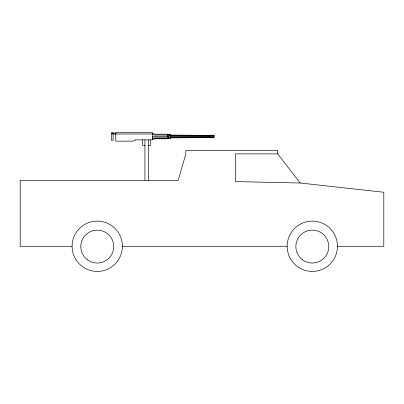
<?xml version="1.0" encoding="UTF-8"?>
<svg xmlns="http://www.w3.org/2000/svg" width="404" height="404" viewBox="0 0 404 404"><rect width="100%" height="100%" fill="white"/><g stroke="black" fill="none" stroke-linecap="round" stroke-linejoin="round"><path stroke-width="0.61" d="M112.691 133.027L112.691 134.037L115.776 134.037L115.776 133.027L111.312 133.032L111.317 140.203L113.095 140.203L113.095 133.628M142.678 139.824L142.678 145.304L145.157 145.304M150.732 139.824L150.732 145.304L148.253 145.304M152.399 137.865L152.399 136.461L168.13 136.461L168.13 134.194L154.384 134.194L153.04 133.33L152.399 133.33M152.399 139.632L153.106 139.632L154.384 138.729L168.155 138.739L168.13 136.461M170.71 137.618L170.67 138.4L166.993 138.4M170.71 136.103L170.71 135.37L209.53 135.587M170.67 135.143L170.67 134.648L167.609 134.648M209.53 137.587L167.609 137.905M170.71 137.673L209.53 137.355M209.53 136.794L167.609 136.88M111.312 133.032L113.095 133.027M115.802 133.987L152.409 133.987M152.399 134.199L153.04 134.199L154.384 135.062L168.13 135.062M167.609 134.87L170.67 134.87M209.797 135.239L213.999 135.239L213.999 137.749L209.797 137.749M209.797 135.451L213.999 135.451M209.797 135.507L213.999 135.507M167.609 135.724L170.67 135.724M209.797 136.062L213.999 136.062M209.797 136.84L213.999 136.84M209.797 137.481L213.999 137.481M168.13 137.865L154.384 137.865L153.106 138.764L152.399 138.764M154.384 138.729L168.155 138.729M300.167 183.017L277.715 153.879L235.365 153.879L235.365 181.593L300.167 183.017L383.8 192.248L383.8 246.268L337.461 246.268A25.154 25.154 0 0 1 299.728 268.054A25.154 25.154 0 0 1 299.728 224.488A25.154 25.154 0 0 1 337.461 246.268M72.094 246.268L20.2 246.268L20.2 180.336L178.23 180.336L185.825 153.879L185.825 150.354L277.715 150.354L277.715 153.879M122.402 246.268A25.154 25.154 0 0 0 84.668 224.488A25.154 25.154 0 0 0 84.668 268.054A25.154 25.154 0 0 0 122.402 246.268L287.153 246.268M170.71 136.007L209.53 136.118M178.851 135.426L196.384 135.542M170.71 135.067L209.53 135.401M170.67 134.648L170.67 138.178M148.627 139.865L148.627 180.255M144.925 139.865L144.925 180.255M135.668 139.865L133.078 141.142L115.802 141.142L115.802 132.578L152.409 132.578L152.409 139.865L135.668 139.865M302.53 259.817A16.458 16.458 0 0 0 328.659 248.435A16.458 16.458 0 0 0 305.732 231.497A16.458 16.458 0 0 0 302.53 259.817M87.471 259.817A16.458 16.458 0 0 0 113.6 248.435A16.458 16.458 0 0 0 90.673 231.497A16.458 16.458 0 0 0 87.471 259.817"/></g></svg>
